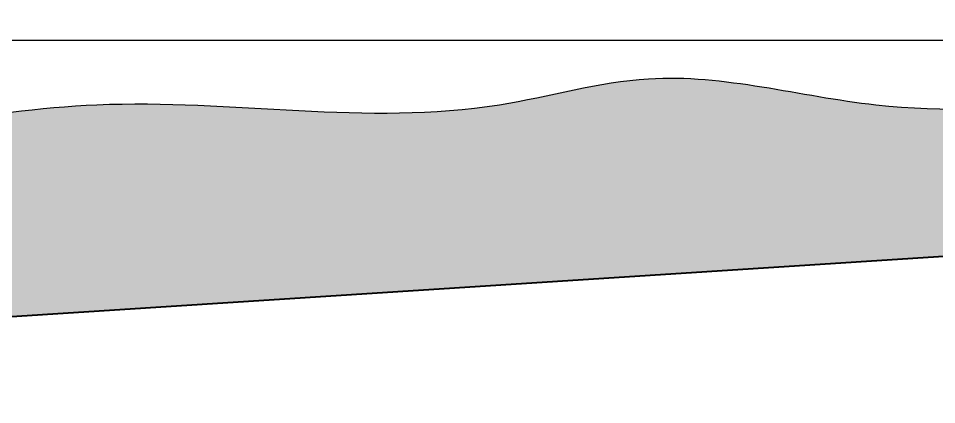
# Model space of a CAD drawing. Header units: metres. Extents: x 2330 to 2661, y 695 to 924.
# Drawn here: x 2592.574 to 2594.792, y 786.076 to 787.008 of the extents above; entities that cross this region are included whole.
import ezdxf

# ---------------------------------------------------------------- set-up
doc = ezdxf.new("R2010")
doc.units = ezdxf.units.M
doc.header["$LTSCALE"] = 20
doc.layers.add('Columns', color=30, linetype='Continuous', lineweight=40)
doc.layers.add('Tree and Others', color=74, linetype='Continuous')

msp = doc.modelspace()

# ---------------------------------------------------------------- hatches: boundary and pattern name
at = {"layer": 'Tree and Others'}
h = msp.add_hatch(color=256, dxfattribs=at)
h.set_gradient(color1=(60, 145, 236), color2=(213, 218, 252), tint=1, name='INVCYLINDER')
edge = h.paths.add_edge_path()
edge.add_spline(control_points=[(2595.1406, 786.7999), (2594.9754, 786.7908), (2594.6257, 786.7717), (2594.1566, 786.9098), (2593.5386, 786.7235), (2592.8095, 786.8704), (2592.0336, 786.6722), (2590.9996, 786.9658), (2589.9833, 786.4879), (2588.8114, 786.8823), (2587.8932, 786.547), (2586.9822, 786.89), (2585.933, 786.5971), (2584.9899, 787.0084), (2584.0844, 786.5656), (2583.4697, 786.9899), (2583.0433, 786.7954), (2582.846, 786.7055)], knot_values=[0, 0, 0, 0, 0.495251, 1.048042, 1.41362, 2.385966, 3.216647, 3.745058, 5.536881, 6.237045, 7.329019, 8.284056, 9.004402, 10.4983, 11.081242, 11.795156, 12.409721, 12.409721, 12.409721, 12.409721], degree=3, periodic=0)
edge.add_line((2582.846, 786.7055), (2582.846, 786.4555))
edge.add_line((2582.846, 786.4555), (2589.2712, 786.0759))
edge.add_line((2589.2712, 786.0759), (2595.1406, 786.4555))
edge.add_line((2595.1406, 786.4555), (2595.1406, 786.7999))

# ---------------------------------------------------------------- linework, layer by layer
at = {"layer": 'Columns'}
msp.add_line((2589.2712, 786.0759), (2595.1406, 786.4555), dxfattribs=at)
at = {"layer": 'Tree and Others'}
msp.add_line((2566.1561, 786.9555), (2613.766, 786.9555), dxfattribs=at)
msp.add_spline([(2582.846, 786.7055), (2583.438, 786.8706), (2584.1277, 786.6861), (2584.6964, 786.8139), (2586.1877, 786.7247), (2586.9039, 786.8013), (2587.8504, 786.6736), (2588.9376, 786.7757), (2589.6283, 786.6609), (2591.4132, 786.8178), (2591.9354, 786.737), (2592.7637, 786.7999), (2593.736, 786.7999), (2594.0961, 786.8628), (2594.6453, 786.7999), (2595.1406, 786.7999)], degree=3, dxfattribs=at)

doc.saveas('drawing.dxf')
